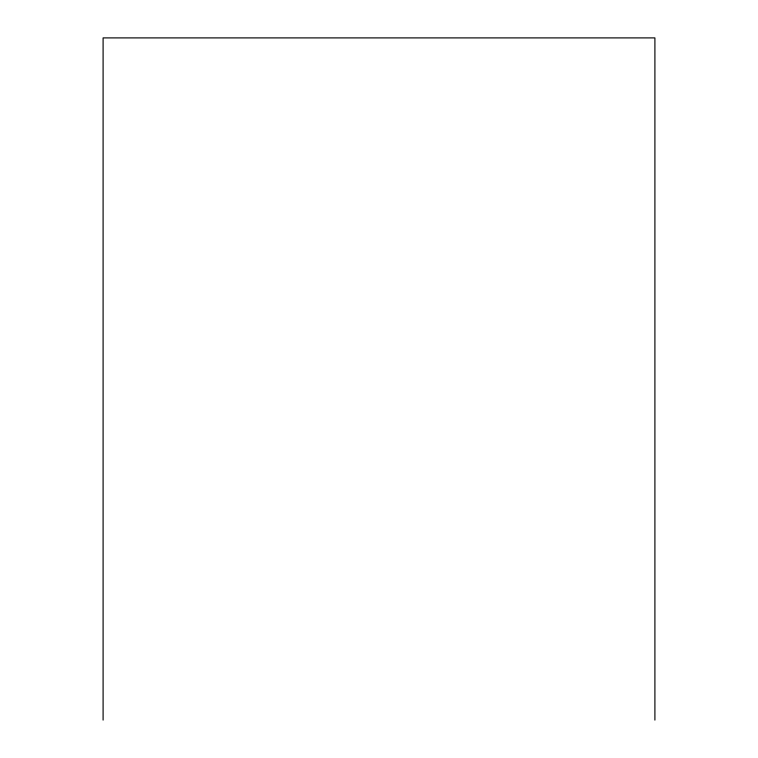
<?xml version="1.0" encoding="UTF-8"?>
<svg xmlns="http://www.w3.org/2000/svg" width="758" height="758" viewBox="0 0 758 758"><rect width="100%" height="100%" fill="white"/><g stroke="black" fill="none" stroke-linecap="round" stroke-linejoin="round"><path stroke-width="1.14" d="M654.903 720.1L654.903 37.9L103.097 37.9L103.097 720.1"/></g></svg>
